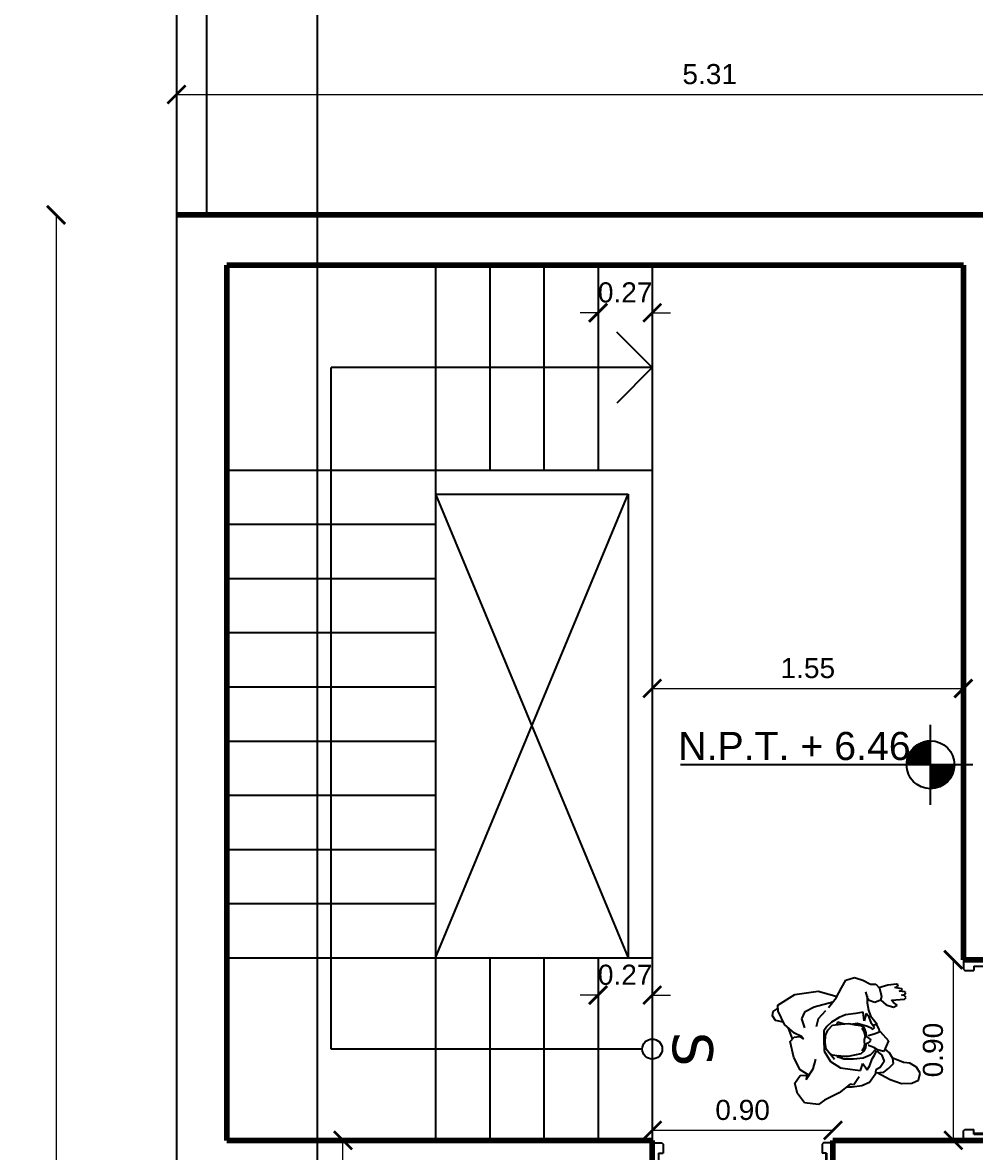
# Model space of a CAD drawing. Header units: inches. Extents: x -1.4 to 10.6, y -3.4 to 32.7.
# Drawn here: x -0.77 to 3.98, y 5.52 to 11.15 of the extents above; entities that cross this region are included whole.
import ezdxf

# ---------------------------------------------------------------- set-up
doc = ezdxf.new("R2010")
doc.units = ezdxf.units.IN
doc.header["$MEASUREMENT"] = 0
doc.linetypes.add('CONTINUA', pattern=[0])
for name, color, linetype in [('Cotas', 60, 'Continuous'), ('Flecha', 6, 'Continuous'), ('Gradas', 3, 'Continuous'), ('Linea de corte', 30, 'Continuous'), ('Niveles', 86, 'Continuous'), ('Pared lejana', 152, 'Continuous'), ('Personas', 241, 'Continuous'), ('Puertas', 1, 'Continuous'), ('Vacio', 156, 'Continuous')]:
    doc.layers.add(name, color=color, linetype=linetype)
doc.layers.add('Paredes', color=5, linetype='Continuous', lineweight=80)
doc.styles.get("Standard").update_dxf_attribs({"font": 'arial.ttf'})
doc.styles.add('style1', font='arial.ttf')
doc.dimstyles.new('Cotas', dxfattribs={"dimtxt": 0.1, "dimasz": 0.09, "dimexe": 0.2, "dimexo": 0.4, "dimgap": 0.05, "dimtad": 1, "dimzin": 0, "dimdsep": 46, "dimtxsty": 'Standard', "dimblk": 'ARCHTICK', "dimcen": 0.09, "dimse1": 1, "dimse2": 1, "dimclrd": 60, "dimclre": 256, "dimadec": 0, "dimazin": 0, "dimtfac": 1, "dimtix": 1, "dimtofl": 0, "dimtmove": 1, "dimatfit": 3, "dimfxl": 0, "dimtolj": 1, "dimtzin": 0, "dimlwd": 9, "dimarcsym": 0})

# ---------------------------------------------------------------- blocks, each defined once
blk = doc.blocks.new('puerta2')
at = {"layer": 'Puertas'}
for p, q in [((150.3377, 38.7222), (150.3377, 38.6142)), ((150.3377, 38.7222), (150.3848, 38.7222)), ((150.3377, 38.7222), (150.3377, 38.6142)), ((150.3377, 38.7222), (150.3848, 38.7222)), ((150.3848, 38.7222), (150.3917, 38.7154)), ((150.3848, 38.7222), (150.3917, 38.7154)), ((150.3917, 38.7154), (150.3917, 38.6704)), ((150.3917, 38.7154), (150.3917, 38.6704)), ((151.1906, 38.7222), (151.1837, 38.7154)), ((151.1906, 38.7222), (151.1837, 38.7154)), ((151.1837, 38.7154), (151.1837, 38.6704)), ((151.1837, 38.7154), (151.1837, 38.6704)), ((151.2377, 38.7222), (151.1906, 38.7222)), ((151.2377, 38.7222), (151.1906, 38.7222)), ((151.2377, 38.7222), (151.2377, 38.6142)), ((151.2377, 38.7222), (151.2377, 38.6142)), ((150.369, 38.6704), (150.369, 38.6142)), ((150.369, 38.6704), (150.3917, 38.6704)), ((150.369, 38.6704), (150.369, 38.6142)), ((150.369, 38.6704), (150.3917, 38.6704)), ((150.3712, 38.6682), (150.3712, 38.6142)), ((150.3733, 38.6682), (150.3712, 38.6682)), ((150.3712, 38.6682), (150.3712, 38.6142)), ((150.3733, 38.6682), (150.3712, 38.6682)), ((150.3733, 38.6682), (150.3733, 38.6142)), ((150.3733, 38.6682), (150.3733, 38.6142)), ((151.2064, 38.6704), (151.1837, 38.6704)), ((151.2064, 38.6704), (151.1837, 38.6704)), ((151.2064, 38.6704), (151.2064, 38.6142)), ((151.2064, 38.6704), (151.2064, 38.6142)), ((150.3377, 38.6142), (150.369, 38.6142)), ((150.3377, 38.6142), (150.369, 38.6142)), ((150.3712, 38.6142), (150.3733, 38.6142)), ((150.3712, 38.6142), (150.3733, 38.6142)), ((150.3755, 38.6121), (150.3755, 38.6099)), ((150.3755, 38.6121), (150.4295, 38.6121)), ((150.3755, 38.6121), (150.3755, 38.6099)), ((150.3755, 38.6121), (150.4295, 38.6121)), ((150.4295, 38.6099), (150.3755, 38.6099)), ((150.4295, 38.6099), (150.3755, 38.6099)), ((150.3755, 38.5409), (150.3755, 38.6078)), ((150.4295, 38.6078), (150.3755, 38.6078)), ((150.3755, 38.6078), (150.4295, 38.6078)), ((150.3755, 38.5409), (150.3755, 38.6078)), ((150.4295, 38.6078), (150.3755, 38.6078)), ((150.3755, 38.6078), (150.4295, 38.6078)), ((150.4295, 38.6099), (150.4295, 38.6121)), ((150.4295, 38.6099), (150.4295, 38.6121)), ((150.4295, 38.5066), (150.4295, 38.6078)), ((150.4295, 38.5066), (150.4295, 38.6078)), ((151.2377, 38.6142), (151.2064, 38.6142)), ((151.2377, 38.6142), (151.2064, 38.6142)), ((150.4083, 38.5409), (150.3755, 38.5409)), ((150.4083, 38.5409), (150.3755, 38.5409)), ((150.3824, 38.5387), (150.3755, 38.5387)), ((150.3824, 38.5387), (150.3755, 38.5387)), ((150.3824, 38.5319), (150.3824, 38.5387)), ((150.3824, 38.5319), (150.3824, 38.5387)), ((150.3845, 38.1829), (150.3845, 38.5387)), ((150.3845, 38.2082), (150.3845, 38.5387)), ((150.3845, 38.5387), (150.4061, 38.5387)), ((150.4061, 38.5387), (150.3845, 38.5387)), ((150.3845, 38.1829), (150.3845, 38.5387)), ((150.3845, 38.2082), (150.3845, 38.5387)), ((150.3845, 38.5387), (150.4061, 38.5387)), ((150.4061, 38.5387), (150.3845, 38.5387)), ((150.4061, 38.4998), (150.4061, 38.5387)), ((150.4061, 38.4998), (150.4061, 38.5387)), ((150.4083, 38.4998), (150.4083, 38.5409)), ((150.4083, 38.4998), (150.4083, 38.5409)), ((150.4061, 38.4998), (150.4053, 38.4989)), ((150.4061, 38.4998), (150.4053, 38.4989)), ((150.4061, 38.498), (150.4053, 38.4989)), ((150.4061, 38.498), (150.4053, 38.4989)), ((150.4061, 38.1829), (150.4061, 38.498)), ((150.4061, 38.2082), (150.4061, 38.498)), ((150.4061, 38.1829), (150.4061, 38.498)), ((150.4061, 38.2082), (150.4061, 38.498)), ((150.4226, 38.4998), (150.4083, 38.4998)), ((150.4226, 38.4998), (150.4083, 38.4998)), ((150.4131, 38.4998), (150.4131, 37.8913)), ((150.4131, 38.4998), (150.4131, 37.8913)), ((150.4195, 38.4998), (150.4195, 37.8913)), ((150.4195, 38.4998), (150.4195, 37.8913)), ((150.4226, 38.4998), (150.4295, 38.5066)), ((150.4226, 38.4998), (150.4295, 38.5066)), ((150.4259, 38.503), (150.4259, 37.8881)), ((150.4259, 38.503), (150.4259, 37.8881)), ((150.4277, 38.5048), (150.4277, 37.8863)), ((150.4277, 38.5048), (150.4277, 37.8863)), ((150.4295, 38.5066), (150.4295, 37.8845)), ((150.4295, 38.5066), (150.4295, 37.8845)), ((150.3845, 38.2082), (150.3845, 37.8523)), ((150.3845, 38.2082), (150.3845, 37.8523)), ((150.3845, 38.1829), (150.3845, 37.8523)), ((150.3845, 38.1829), (150.3845, 37.8523)), ((150.4061, 38.2082), (150.4061, 37.893)), ((150.4061, 38.2082), (150.4061, 37.893)), ((150.4061, 38.1829), (150.4061, 37.893)), ((150.4061, 38.1829), (150.4061, 37.893)), ((150.4061, 37.893), (150.4053, 37.8922)), ((150.4061, 37.893), (150.4053, 37.8922)), ((150.4061, 37.8913), (150.4053, 37.8922)), ((150.4061, 37.8913), (150.4053, 37.8922)), ((150.4061, 37.8913), (150.4061, 37.8523)), ((150.4061, 37.8913), (150.4061, 37.8523)), ((150.4083, 37.8913), (150.4083, 37.8502)), ((150.4226, 37.8913), (150.4083, 37.8913)), ((150.4083, 37.8913), (150.4083, 37.8502)), ((150.4226, 37.8913), (150.4083, 37.8913)), ((150.4226, 37.8913), (150.4295, 37.8845)), ((150.4226, 37.8913), (150.4295, 37.8845)), ((150.3593, 37.8372), (150.35, 37.8395)), ((150.3593, 37.8372), (150.35, 37.8395)), ((150.3593, 37.8372), (150.3593, 37.8027)), ((150.3593, 37.8372), (150.3593, 37.8027)), ((150.3711, 37.8462), (150.3755, 37.8462)), ((150.3711, 37.8462), (150.3755, 37.8462)), ((150.3824, 37.8523), (150.3755, 37.8523)), ((150.3824, 37.8523), (150.3755, 37.8523)), ((150.4083, 37.8502), (150.3755, 37.8502)), ((150.3755, 37.8502), (150.3755, 37.7833)), ((150.4083, 37.8502), (150.3755, 37.8502)), ((150.3755, 37.8502), (150.3755, 37.7833)), ((150.3824, 37.8592), (150.3824, 37.8523)), ((150.3824, 37.8592), (150.3824, 37.8523)), ((150.3845, 37.8523), (150.4061, 37.8523)), ((150.4061, 37.8523), (150.3845, 37.8523)), ((150.3845, 37.8523), (150.4061, 37.8523)), ((150.4061, 37.8523), (150.3845, 37.8523)), ((150.4295, 37.8845), (150.4295, 37.7833)), ((150.4295, 37.8845), (150.4295, 37.7833)), ((150.4339, 37.8462), (150.4295, 37.8462)), ((150.4339, 37.8462), (150.4295, 37.8462)), ((150.4457, 37.8372), (150.4569, 37.8395)), ((150.4457, 37.8372), (150.4569, 37.8395)), ((150.4457, 37.8372), (150.4457, 37.8027)), ((150.4457, 37.8372), (150.4457, 37.8027)), ((150.3412, 37.8236), (150.3382, 37.8236)), ((150.3382, 37.8236), (150.3382, 37.8162)), ((150.3412, 37.8236), (150.3382, 37.8236)), ((150.3382, 37.8236), (150.3382, 37.8162)), ((150.3382, 37.8162), (150.3412, 37.8162)), ((150.3382, 37.8162), (150.3412, 37.8162)), ((150.3412, 37.8313), (150.3412, 37.8085)), ((150.3412, 37.8313), (150.3412, 37.8085)), ((150.3412, 37.8162), (150.3412, 37.8236)), ((150.3412, 37.8162), (150.3412, 37.8236)), ((150.3593, 37.8027), (150.35, 37.8004)), ((150.3593, 37.8027), (150.35, 37.8004)), ((150.3593, 37.8301), (150.3654, 37.8301)), ((150.3593, 37.8301), (150.3654, 37.8301)), ((150.3593, 37.8098), (150.3654, 37.8098)), ((150.3593, 37.8098), (150.3654, 37.8098)), ((150.3654, 37.8301), (150.3654, 37.8098)), ((150.3654, 37.8301), (150.3654, 37.8098)), ((150.3711, 37.7936), (150.3755, 37.7936)), ((150.3711, 37.7936), (150.3755, 37.7936)), ((150.4295, 37.7833), (150.3755, 37.7833)), ((150.3755, 37.7833), (150.4295, 37.7833)), ((150.4295, 37.7833), (150.3755, 37.7833)), ((150.3755, 37.7833), (150.4295, 37.7833)), ((150.4339, 37.7936), (150.4295, 37.7936)), ((150.4339, 37.7936), (150.4295, 37.7936)), ((150.4457, 37.8301), (150.4396, 37.8301)), ((150.4396, 37.8301), (150.4396, 37.8098)), ((150.4457, 37.8301), (150.4396, 37.8301)), ((150.4396, 37.8301), (150.4396, 37.8098)), ((150.4457, 37.8098), (150.4396, 37.8098)), ((150.4457, 37.8098), (150.4396, 37.8098)), ((150.4457, 37.8027), (150.4569, 37.8004)), ((150.4457, 37.8027), (150.4569, 37.8004)), ((150.4657, 37.8313), (150.4657, 37.8085)), ((150.4657, 37.8313), (150.4657, 37.8085))]:
    blk.add_line(p, q, dxfattribs=at)
at = {"layer": 'Puertas', "extrusion": (0, 0, -1)}
for centre, major_axis, start_param, end_param in [((150.3733, 38.6121), (0.00153, 0.00153), -1.570796, 4.712389), ((150.3733, 38.6121), (0.00153, 0.00153), -1.570796, 4.712389), ((150.3769, 38.6111), (-0.5865, 0.5865), 2.35245, 3.863557), ((150.3824, 38.5387), (0.00485, 0.00485), 2.356194, 3.926991), ((150.3824, 38.5387), (0.00485, 0.00485), 2.356194, 3.926991), ((150.3493, 37.8313), (0.00575, 0.00575), 3.926991, 5.579394), ((150.3493, 37.8313), (0.00575, 0.00575), 3.926991, 5.579394), ((150.3455, 37.8463), (-0.0182, 0.0182), 2.357943, 3.03977), ((150.3455, 37.8463), (-0.0182, 0.0182), 2.357943, 3.03977), ((150.3824, 37.8523), (-0.00485, 0.00485), 5.497787, 7.068583), ((150.3824, 37.8523), (-0.00485, 0.00485), 5.497787, 7.068583), ((150.4595, 37.8463), (-0.0182, 0.0182), 4.814212, 5.496038), ((150.4595, 37.8463), (-0.0182, 0.0182), 4.814212, 5.496038), ((150.4575, 37.8313), (-0.00575, 0.00575), 0.703791, 2.356194), ((150.4575, 37.8313), (-0.00575, 0.00575), 0.703791, 2.356194), ((150.3493, 37.8085), (-0.00575, 0.00575), 3.845384, 5.497787), ((150.3493, 37.8085), (-0.00575, 0.00575), 3.845384, 5.497787), ((150.3455, 37.7936), (-0.0182, 0.0182), 1.672619, 2.354446), ((150.3455, 37.7936), (-0.0182, 0.0182), 1.672619, 2.354446), ((150.4595, 37.7936), (-0.0182, 0.0182), 5.499536, 6.181362), ((150.4595, 37.7936), (-0.0182, 0.0182), 5.499536, 6.181362), ((150.4575, 37.8085), (-0.00575, 0.00575), 2.356194, 4.008598), ((150.4575, 37.8085), (-0.00575, 0.00575), 2.356194, 4.008598)]:
    blk.add_ellipse(centre, major_axis=major_axis, ratio=1, start_param=start_param, end_param=end_param, dxfattribs=at)
blk = doc.blocks.new('_ArchTick')
at = {"color": 0, "linetype": 'ByBlock', "const_width": 0.15}
blk.add_lwpolyline([(-0.5, -0.5), (0.5, 0.5)], dxfattribs=at)
blk = doc.blocks.new('*D70')
at = {"layer": 'Cotas', "color": 60, "linetype": 'CONTINUA', "lineweight": 9, "transparency": 16777216}
blk.add_line((-0.6, 10.1944), (-0.6, 0), dxfattribs=at)
at = {"layer": 'Defpoints', "color": 0, "transparency": 16777216}
for p in [(-0.6, 10.1944), (-0.6, 0), (-0.6, 0)]:
    blk.add_point(p, dxfattribs=at)
at = {"layer": 'Cotas', "color": 60, "lineweight": 9, "transparency": 16777216, "xscale": 0.09, "yscale": 0.09, "zscale": 0.09}
for p, rotation in [((-0.6, 10.1944), 90), ((-0.6, 0), 270)]:
    blk.add_blockref('_ArchTick', p, dxfattribs=dict(at, rotation=rotation))
at = {"layer": 'Cotas', "color": 0, "transparency": 16777216, "insert": (-0.7011, 5.0972), "char_height": 0.1, "attachment_point": 5, "rotation": 90}
blk.add_mtext('\\A1;10.19', dxfattribs=at)
blk = doc.blocks.new('*D74')
at = {"layer": 'Cotas', "color": 60, "linetype": 'CONTINUA', "lineweight": 9, "transparency": 16777216}
blk.add_line((0, 10.7944), (5.3119, 10.7944), dxfattribs=at)
at = {"layer": 'Defpoints', "color": 0, "transparency": 16777216}
for p in [(0, 10.7944), (5.3119, 10.7944), (5.3119, 10.7944)]:
    blk.add_point(p, dxfattribs=at)
at = {"layer": 'Cotas', "color": 60, "lineweight": 9, "transparency": 16777216, "xscale": 0.09, "yscale": 0.09, "zscale": 0.09, "rotation": 180}
blk.add_blockref('_ArchTick', (0, 10.7944), dxfattribs=at)
at = {"layer": 'Cotas', "color": 60, "lineweight": 9, "transparency": 16777216, "xscale": 0.09, "yscale": 0.09, "zscale": 0.09}
blk.add_blockref('_ArchTick', (5.3119, 10.7944), dxfattribs=at)
at = {"layer": 'Cotas', "color": 0, "transparency": 16777216, "insert": (2.656, 10.8955), "char_height": 0.1, "attachment_point": 5}
blk.add_mtext('\\A1;5.31', dxfattribs=at)
blk = doc.blocks.new('*D88')
at = {"layer": 'Cotas', "color": 60, "linetype": 'CONTINUA', "lineweight": 9, "transparency": 16777216}
blk.add_line((0.8291, 5.0829), (0.8291, 5.5829), dxfattribs=at)
at = {"layer": 'Defpoints', "color": 0, "transparency": 16777216}
for p in [(0.8291, 5.5829), (0.8291, 5.5829), (0.8291, 5.0829)]:
    blk.add_point(p, dxfattribs=at)
at = {"layer": 'Cotas', "color": 60, "lineweight": 9, "transparency": 16777216, "xscale": 0.09, "yscale": 0.09, "zscale": 0.09}
for p, rotation in [((0.8291, 5.5829), 90), ((0.8291, 5.0829), 270)]:
    blk.add_blockref('_ArchTick', p, dxfattribs=dict(at, rotation=rotation))
at = {"layer": 'Cotas', "color": 0, "transparency": 16777216, "insert": (0.7281, 5.3329), "char_height": 0.1, "attachment_point": 5, "rotation": 90}
blk.add_mtext('\\A1;0.50', dxfattribs=at)
blk = doc.blocks.new('*D94')
at = {"layer": 'Cotas', "color": 60, "linetype": 'CONTINUA', "lineweight": 9, "transparency": 16777216}
blk.add_line((2.37, 5.6329), (3.27, 5.6329), dxfattribs=at)
at = {"layer": 'Defpoints', "color": 0, "transparency": 16777216}
for p in [(2.37, 5.6329), (3.27, 5.6329), (3.27, 5.6329)]:
    blk.add_point(p, dxfattribs=at)
at = {"layer": 'Cotas', "color": 60, "lineweight": 9, "transparency": 16777216, "xscale": 0.09, "yscale": 0.09, "zscale": 0.09, "rotation": 180}
blk.add_blockref('_ArchTick', (2.37, 5.6329), dxfattribs=at)
at = {"layer": 'Cotas', "color": 60, "lineweight": 9, "transparency": 16777216, "xscale": 0.09, "yscale": 0.09, "zscale": 0.09}
blk.add_blockref('_ArchTick', (3.27, 5.6329), dxfattribs=at)
at = {"layer": 'Cotas', "color": 0, "transparency": 16777216, "insert": (2.82, 5.7339), "char_height": 0.1, "attachment_point": 5}
blk.add_mtext('\\A1;0.90', dxfattribs=at)
blk = doc.blocks.new('*D101')
at = {"layer": 'Cotas', "color": 60, "linetype": 'CONTINUA', "lineweight": 9, "transparency": 16777216}
blk.add_line((2.37, 7.8348), (3.9196, 7.8348), dxfattribs=at)
at = {"layer": 'Defpoints', "color": 0, "transparency": 16777216}
for p in [(2.37, 7.8348), (3.9196, 7.8348), (3.9196, 7.8348)]:
    blk.add_point(p, dxfattribs=at)
at = {"layer": 'Cotas', "color": 60, "lineweight": 9, "transparency": 16777216, "xscale": 0.09, "yscale": 0.09, "zscale": 0.09, "rotation": 180}
blk.add_blockref('_ArchTick', (2.37, 7.8348), dxfattribs=at)
at = {"layer": 'Cotas', "color": 60, "lineweight": 9, "transparency": 16777216, "xscale": 0.09, "yscale": 0.09, "zscale": 0.09}
blk.add_blockref('_ArchTick', (3.9196, 7.8348), dxfattribs=at)
at = {"layer": 'Cotas', "color": 0, "transparency": 16777216, "insert": (3.1448, 7.9358), "char_height": 0.1, "attachment_point": 5}
blk.add_mtext('\\A1;1.55', dxfattribs=at)
blk = doc.blocks.new('*D102')
at = {"layer": 'Cotas', "color": 60, "linetype": 'CONTINUA', "lineweight": 9, "transparency": 16777216}
blk.add_line((3.8696, 6.4829), (3.8696, 5.5829), dxfattribs=at)
at = {"layer": 'Defpoints', "color": 0, "transparency": 16777216}
for p in [(3.8696, 6.4829), (3.8696, 5.5829), (3.8696, 5.5829)]:
    blk.add_point(p, dxfattribs=at)
at = {"layer": 'Cotas', "color": 60, "lineweight": 9, "transparency": 16777216, "xscale": 0.09, "yscale": 0.09, "zscale": 0.09}
for p, rotation in [((3.8696, 6.4829), 90), ((3.8696, 5.5829), 270)]:
    blk.add_blockref('_ArchTick', p, dxfattribs=dict(at, rotation=rotation))
at = {"layer": 'Cotas', "color": 0, "transparency": 16777216, "insert": (3.7686, 6.0329), "char_height": 0.1, "attachment_point": 5, "rotation": 90}
blk.add_mtext('\\A1;0.90', dxfattribs=at)
blk = doc.blocks.new('*D115')
at = {"layer": 'Cotas', "color": 60, "linetype": 'CONTINUA', "lineweight": 9, "transparency": 16777216}
for p, q in [((2.1, 9.7068), (2.01, 9.7068)), ((2.37, 9.7068), (2.46, 9.7068))]:
    blk.add_line(p, q, dxfattribs=at)
at = {"layer": 'Defpoints', "color": 0, "transparency": 16777216}
for p in [(2.1, 9.7068), (2.37, 9.7068), (2.37, 9.7068)]:
    blk.add_point(p, dxfattribs=at)
at = {"layer": 'Cotas', "color": 60, "lineweight": 9, "transparency": 16777216, "xscale": 0.09, "yscale": 0.09, "zscale": 0.09}
blk.add_blockref('_ArchTick', (2.1, 9.7068), dxfattribs=at)
at = {"layer": 'Cotas', "color": 60, "lineweight": 9, "transparency": 16777216, "xscale": 0.09, "yscale": 0.09, "zscale": 0.09, "rotation": 180}
blk.add_blockref('_ArchTick', (2.37, 9.7068), dxfattribs=at)
at = {"layer": 'Cotas', "color": 0, "transparency": 16777216, "insert": (2.235, 9.8078), "char_height": 0.1, "attachment_point": 5}
blk.add_mtext('\\A1;0.27', dxfattribs=at)
blk = doc.blocks.new('*D116')
at = {"layer": 'Cotas', "color": 60, "linetype": 'CONTINUA', "lineweight": 9, "transparency": 16777216}
for p, q in [((2.1, 6.3066), (2.01, 6.3066)), ((2.37, 6.3066), (2.46, 6.3066))]:
    blk.add_line(p, q, dxfattribs=at)
at = {"layer": 'Defpoints', "color": 0, "transparency": 16777216}
for p in [(2.1, 6.3066), (2.1, 6.3066), (2.37, 6.3066)]:
    blk.add_point(p, dxfattribs=at)
at = {"layer": 'Cotas', "color": 60, "lineweight": 9, "transparency": 16777216, "xscale": 0.09, "yscale": 0.09, "zscale": 0.09}
blk.add_blockref('_ArchTick', (2.1, 6.3066), dxfattribs=at)
at = {"layer": 'Cotas', "color": 60, "lineweight": 9, "transparency": 16777216, "xscale": 0.09, "yscale": 0.09, "zscale": 0.09, "rotation": 180}
blk.add_blockref('_ArchTick', (2.37, 6.3066), dxfattribs=at)
at = {"layer": 'Cotas', "color": 0, "transparency": 16777216, "insert": (2.235, 6.4076), "char_height": 0.1, "attachment_point": 5}
blk.add_mtext('\\A1;0.27', dxfattribs=at)
blk = doc.blocks.new('Nivel2')
at = {"layer": 'Niveles'}
for p, q in [((46.512, 32.297), (46.512, 32.6947)), ((46.512, 32.5991), (46.4522, 32.5991)), ((46.4533, 32.5997), (46.4533, 32.4959)), ((46.4583, 32.6024), (46.4583, 32.4959)), ((46.512, 32.6041), (46.4618, 32.6041)), ((46.4632, 32.6048), (46.4632, 32.4959)), ((46.4682, 32.6069), (46.4682, 32.4959)), ((46.4732, 32.6087), (46.4732, 32.4959)), ((46.512, 32.6091), (46.4743, 32.6091)), ((46.4782, 32.6103), (46.4782, 32.4959)), ((46.4831, 32.6116), (46.4831, 32.4959)), ((46.4881, 32.6128), (46.4881, 32.4959)), ((46.4931, 32.6137), (46.4931, 32.4959)), ((46.512, 32.614), (46.4955, 32.614)), ((46.498, 32.6144), (46.498, 32.4959)), ((46.503, 32.6148), (46.503, 32.4959)), ((46.508, 32.6151), (46.508, 32.4959)), ((46.512, 32.5444), (46.403, 32.5444)), ((46.4036, 32.5457), (46.4036, 32.4959)), ((46.512, 32.5494), (46.4054, 32.5494)), ((46.512, 32.5544), (46.408, 32.5544)), ((46.4086, 32.5553), (46.4086, 32.4959)), ((46.512, 32.5594), (46.411, 32.5594)), ((46.4135, 32.5632), (46.4135, 32.4959)), ((46.512, 32.5643), (46.4143, 32.5643)), ((46.512, 32.5693), (46.418, 32.5693)), ((46.4185, 32.57), (46.4185, 32.4959)), ((46.512, 32.5743), (46.4221, 32.5743)), ((46.4235, 32.5759), (46.4235, 32.4959)), ((46.512, 32.5792), (46.4267, 32.5792)), ((46.4284, 32.581), (46.4284, 32.4959)), ((46.512, 32.5842), (46.4318, 32.5842)), ((46.4334, 32.5856), (46.4334, 32.4959)), ((46.512, 32.5892), (46.4377, 32.5892)), ((46.4384, 32.5898), (46.4384, 32.4959)), ((46.4434, 32.5935), (46.4434, 32.4959)), ((46.512, 32.5942), (46.4444, 32.5942)), ((46.4483, 32.5968), (46.4483, 32.4959)), ((46.7232, 32.4959), (45.2662, 32.4959)), ((46.512, 32.4997), (46.3928, 32.4997)), ((46.512, 32.5047), (46.393, 32.5047)), ((46.512, 32.5096), (46.3935, 32.5096)), ((46.3936, 32.5109), (46.3936, 32.4959)), ((46.512, 32.5146), (46.3942, 32.5146)), ((46.512, 32.5196), (46.3951, 32.5196)), ((46.512, 32.5246), (46.3962, 32.5246)), ((46.512, 32.5295), (46.3975, 32.5295)), ((46.3986, 32.533), (46.3986, 32.4959)), ((46.512, 32.5345), (46.3991, 32.5345)), ((46.512, 32.5395), (46.4009, 32.5395)), ((46.6313, 32.4947), (46.512, 32.4947)), ((46.6312, 32.4898), (46.512, 32.4898)), ((46.513, 32.4959), (46.513, 32.3766)), ((46.5179, 32.4959), (46.5179, 32.3767)), ((46.5229, 32.4959), (46.5229, 32.3771)), ((46.5279, 32.4959), (46.5279, 32.3776)), ((46.5328, 32.4959), (46.5328, 32.3784)), ((46.5378, 32.4959), (46.5378, 32.3794)), ((46.5428, 32.4959), (46.5428, 32.3806)), ((46.5478, 32.4959), (46.5478, 32.382)), ((46.5527, 32.4959), (46.5527, 32.3837)), ((46.5577, 32.4959), (46.5577, 32.3857)), ((46.5627, 32.4959), (46.5627, 32.3878)), ((46.5676, 32.4959), (46.5676, 32.3903)), ((46.5726, 32.4959), (46.5726, 32.3931)), ((46.5776, 32.4959), (46.5776, 32.3962)), ((46.5826, 32.4959), (46.5826, 32.3996)), ((46.5875, 32.4959), (46.5875, 32.4035)), ((46.5925, 32.4959), (46.5925, 32.4078)), ((46.5975, 32.4959), (46.5975, 32.4126)), ((46.6024, 32.4959), (46.6024, 32.418)), ((46.6074, 32.4959), (46.6074, 32.4242)), ((46.6124, 32.4959), (46.6124, 32.4314)), ((46.6174, 32.4959), (46.6174, 32.4399)), ((46.6223, 32.4959), (46.6223, 32.4504)), ((46.6273, 32.4959), (46.6273, 32.4651)), ((46.6308, 32.4848), (46.512, 32.4848)), ((46.6302, 32.4798), (46.512, 32.4798)), ((46.6295, 32.4748), (46.512, 32.4748)), ((46.6285, 32.4699), (46.512, 32.4699)), ((46.6272, 32.4649), (46.512, 32.4649)), ((46.6258, 32.4599), (46.512, 32.4599)), ((46.6241, 32.455), (46.512, 32.455)), ((46.6222, 32.45), (46.512, 32.45)), ((46.6199, 32.445), (46.512, 32.445)), ((46.6175, 32.44), (46.512, 32.44)), ((46.6147, 32.4351), (46.512, 32.4351)), ((46.6116, 32.4301), (46.512, 32.4301)), ((46.6081, 32.4251), (46.512, 32.4251)), ((46.6042, 32.4202), (46.512, 32.4202)), ((46.5999, 32.4152), (46.512, 32.4152)), ((46.5951, 32.4102), (46.512, 32.4102)), ((46.5896, 32.4052), (46.512, 32.4052)), ((46.5834, 32.4003), (46.512, 32.4003)), ((46.5762, 32.3953), (46.512, 32.3953)), ((46.5677, 32.3903), (46.512, 32.3903)), ((46.557, 32.3854), (46.512, 32.3854)), ((46.542, 32.3804), (46.512, 32.3804))]:
    blk.add_line(p, q, dxfattribs=at)
blk.add_circle((46.512, 32.4959), 0.1193, dxfattribs=at)
blk = doc.blocks.new('persona2')
at = {"layer": 'Personas', "color": 30, "linetype": 'ByBlock'}
for p, q in [((45.0493, 30.947), (45.0801, 30.9681)), ((45.0801, 30.9681), (45.1494, 30.9605)), ((44.9223, 30.8662), (44.9762, 30.9105)), ((44.9762, 30.9105), (45.0493, 30.947)), ((45.1494, 30.9605), (45.184, 30.9143)), ((45.184, 30.9143), (45.1975, 30.8624)), ((44.7972, 30.8182), (44.8261, 30.8585)), ((44.8261, 30.8585), (44.8646, 30.8759)), ((44.8646, 30.8759), (44.9127, 30.8816)), ((44.878, 30.8297), (44.9031, 30.8701)), ((44.9031, 30.8701), (44.9223, 30.8662)), ((44.9127, 30.8816), (44.9411, 30.8816)), ((45.1975, 30.8624), (45.1706, 30.8239)), ((44.7549, 30.8066), (44.7299, 30.7874)), ((44.7959, 30.8105), (44.7549, 30.8066)), ((44.7934, 30.7951), (44.7972, 30.8182)), ((44.8703, 30.7989), (44.8588, 30.7643)), ((44.9108, 30.7932), (44.8703, 30.7989)), ((45.1417, 30.8432), (45.1071, 30.7912)), ((45.1273, 30.8215), (45.1706, 30.7951)), ((45.1378, 30.822), (45.1417, 30.8432)), ((45.1706, 30.8239), (45.1378, 30.822)), ((44.7299, 30.7874), (44.7068, 30.7643)), ((44.7068, 30.7643), (44.7087, 30.7393)), ((44.753, 30.7547), (44.7722, 30.7836)), ((44.7645, 30.722), (44.753, 30.7547)), ((44.7722, 30.7836), (44.7934, 30.7951)), ((44.8126, 30.7413), (44.8011, 30.722)), ((44.8242, 30.7739), (44.8126, 30.7413)), ((44.8376, 30.7951), (44.8242, 30.7739)), ((44.8588, 30.7643), (44.8376, 30.7951)), ((44.8569, 30.7374), (44.905, 30.7432)), ((44.905, 30.7432), (44.9531, 30.7432)), ((44.9704, 30.7855), (44.9108, 30.7932)), ((44.9531, 30.7432), (44.9825, 30.7319)), ((45.0205, 30.7547), (44.9704, 30.7855)), ((45.0512, 30.7028), (45.0205, 30.7547)), ((45.1071, 30.7912), (45.0936, 30.7432)), ((45.1706, 30.7951), (45.2033, 30.7336)), ((44.7087, 30.7393), (44.726, 30.7105)), ((44.726, 30.7105), (44.7487, 30.6903)), ((44.7914, 30.7009), (44.7645, 30.722)), ((44.8011, 30.722), (44.7914, 30.7009)), ((44.7931, 30.6907), (44.8222, 30.722)), ((44.8222, 30.722), (44.8569, 30.7374)), ((45.0532, 30.6451), (45.0512, 30.7028)), ((45.2033, 30.7336), (45.2206, 30.6547)), ((45.0532, 30.6009), (45.0532, 30.6451)), ((45.1744, 30.6297), (45.1552, 30.6432)), ((45.1552, 30.6432), (45.1648, 30.6297)), ((45.1648, 30.6297), (45.1994, 30.6124)), ((45.2014, 30.6336), (45.1744, 30.6297)), ((45.2206, 30.6547), (45.2014, 30.6336)), ((45.2087, 30.6416), (45.229, 30.5874)), ((44.7799, 30.5951), (44.7762, 30.6062)), ((44.7914, 30.5693), (44.7799, 30.5951)), ((44.7876, 30.5682), (44.8068, 30.574)), ((44.8126, 30.5951), (44.8011, 30.5855)), ((44.8011, 30.5855), (44.8165, 30.5644)), ((44.8145, 30.5874), (44.8126, 30.5951)), ((44.8357, 30.5778), (44.8145, 30.5874)), ((44.8877, 30.5624), (44.8357, 30.5778)), ((45.0147, 30.5586), (45.0378, 30.5797)), ((45.0378, 30.5797), (45.0532, 30.6009)), ((45.0897, 30.5797), (45.0801, 30.5394)), ((45.1475, 30.5855), (45.1629, 30.5413)), ((45.1994, 30.6124), (45.2495, 30.5701)), ((44.8203, 30.5259), (44.7876, 30.5682)), ((44.8165, 30.5644), (44.828, 30.5336)), ((44.8299, 30.499), (44.8203, 30.5259)), ((44.828, 30.5336), (44.8415, 30.5144)), ((44.8415, 30.5144), (44.853, 30.5509)), ((44.853, 30.5509), (44.8569, 30.5086)), ((44.918, 30.5675), (44.8877, 30.5624)), ((44.8934, 30.5144), (44.9454, 30.5221)), ((44.9454, 30.5221), (44.9762, 30.5355)), ((44.9762, 30.5355), (45.0147, 30.5586)), ((45.0801, 30.5394), (45.0435, 30.5)), ((45.1629, 30.5413), (45.1455, 30.5048)), ((45.2495, 30.5701), (45.2803, 30.5028)), ((44.7703, 30.449), (44.7991, 30.4605)), ((44.7991, 30.4605), (44.828, 30.4509)), ((44.8376, 30.4624), (44.8299, 30.499)), ((44.8376, 30.4275), (44.8376, 30.4624)), ((44.8569, 30.5086), (44.8934, 30.5144)), ((45.0301, 30.4855), (44.9916, 30.4375)), ((45.1013, 30.4817), (45.0089, 30.4567)), ((45.1455, 30.5048), (45.1013, 30.4817)), ((45.2822, 30.474), (45.1975, 30.4201)), ((45.2803, 30.5028), (45.2822, 30.474)), ((44.7664, 30.4298), (44.7703, 30.449)), ((44.7761, 30.3894), (44.7664, 30.4298)), ((44.828, 30.4509), (44.8338, 30.4413)), ((44.8338, 30.4413), (44.8434, 30.4067)), ((44.9916, 30.4375), (44.9646, 30.3875)), ((45.082, 30.4028), (44.9875, 30.4298)), ((45.1975, 30.4201), (45.082, 30.4028)), ((44.7934, 30.3682), (44.7761, 30.3894)), ((44.8203, 30.3682), (44.7934, 30.3682)), ((44.8588, 30.349), (44.8203, 30.3682)), ((44.9011, 30.3355), (44.8588, 30.349)), ((44.9435, 30.349), (44.9011, 30.3355)), ((44.9646, 30.3875), (44.9435, 30.349))]:
    blk.add_line(p, q, dxfattribs=at)
at = {"layer": 'Personas', "color": 18, "linetype": 'ByBlock'}
for p, q in [((44.6144, 30.8624), (44.5817, 30.847)), ((44.6664, 30.8643), (44.6144, 30.8624)), ((44.7222, 30.8432), (44.6664, 30.8643)), ((44.5817, 30.847), (44.574, 30.8124)), ((44.574, 30.8124), (44.5913, 30.7816)), ((44.787, 30.8097), (44.7222, 30.8432)), ((44.5913, 30.7816), (44.624, 30.7624)), ((44.624, 30.7624), (44.6567, 30.7586)), ((44.6567, 30.7586), (44.7099, 30.7373)), ((45.2547, 30.5587), (45.2937, 30.549)), ((45.2937, 30.549), (45.3091, 30.5259)), ((45.3091, 30.5259), (45.3053, 30.5048)), ((45.3053, 30.5048), (45.2812, 30.4887))]:
    blk.add_line(p, q, dxfattribs=at)
at = {"layer": 'Personas', "linetype": 'ByBlock'}
for p, q in [((45, 30.7437), (45.0411, 30.6931)), ((44.8432, 30.6724), (44.845, 30.684)), ((44.845, 30.684), (44.8536, 30.7023)), ((44.8536, 30.7023), (44.8694, 30.7156)), ((44.8694, 30.7156), (44.9004, 30.7229)), ((44.9004, 30.7229), (44.9321, 30.7284)), ((44.9321, 30.7284), (44.9546, 30.729)), ((44.9546, 30.729), (44.982, 30.7266)), ((44.9839, 30.7321), (44.9581, 30.7287)), ((44.965, 30.7296), (45.0094, 30.7217)), ((44.9875, 30.7278), (44.9839, 30.7321)), ((44.9857, 30.726), (44.9875, 30.7278)), ((45.0094, 30.7217), (45.0253, 30.7126)), ((45.0411, 30.6931), (45.046, 30.6597)), ((44.8201, 30.6481), (44.8237, 30.6548)), ((44.8225, 30.642), (44.8201, 30.6481)), ((44.8322, 30.6359), (44.8225, 30.642)), ((44.8237, 30.6548), (44.8335, 30.6621)), ((44.8426, 30.6292), (44.8322, 30.6359)), ((44.8335, 30.6621), (44.8432, 30.667)), ((44.8438, 30.611), (44.8426, 30.6292)), ((44.8432, 30.667), (44.8432, 30.6724)), ((45.046, 30.6597), (45.0442, 30.6238)), ((44.8499, 30.5915), (44.8438, 30.611)), ((44.856, 30.5818), (44.8499, 30.5915)), ((44.8688, 30.5751), (44.856, 30.5818)), ((44.8956, 30.5721), (44.8688, 30.5751)), ((44.9285, 30.5654), (44.8956, 30.5721)), ((45.0107, 30.5727), (44.9693, 30.5672)), ((45.0338, 30.5982), (45.0107, 30.5727)), ((45.0442, 30.6238), (45.0338, 30.5982)), ((44.9693, 30.5672), (44.9285, 30.5654)), ((44.9839, 30.5556), (44.9515, 30.5664)), ((44.9827, 30.569), (44.9869, 30.5611)), ((44.9869, 30.5611), (44.9839, 30.5556)), ((44.7068, 30.4836), (44.6875, 30.474)), ((44.6875, 30.474), (44.7068, 30.4605)), ((44.7433, 30.4721), (44.7068, 30.4836)), ((44.7068, 30.4605), (44.7164, 30.449)), ((44.77, 30.4478), (44.7433, 30.4721)), ((44.651, 30.4432), (44.6433, 30.4355)), ((44.6433, 30.4355), (44.6529, 30.4259)), ((44.651, 30.4201), (44.6452, 30.4105)), ((44.6452, 30.4105), (44.649, 30.4067)), ((44.649, 30.4067), (44.6779, 30.4028)), ((44.7164, 30.449), (44.651, 30.4432)), ((44.6664, 30.424), (44.651, 30.4201)), ((44.6529, 30.4259), (44.6664, 30.424)), ((44.6779, 30.4028), (44.6644, 30.4009)), ((44.6644, 30.4009), (44.6625, 30.3932)), ((44.6625, 30.3932), (44.6664, 30.3913)), ((44.6664, 30.3913), (44.6991, 30.3855)), ((44.6856, 30.3798), (44.6837, 30.3721)), ((44.6837, 30.3721), (44.6914, 30.3682)), ((44.6991, 30.3855), (44.6856, 30.3798)), ((44.6914, 30.3682), (44.7337, 30.374)), ((44.7337, 30.374), (44.7786, 30.3862))]:
    blk.add_line(p, q, dxfattribs=at)
at = {"layer": 'Personas', "color": 5, "linetype": 'ByBlock'}
for p, q in [((44.7318, 30.6509), (44.7549, 30.7047)), ((44.7549, 30.7047), (44.7857, 30.6951)), ((44.7857, 30.6951), (44.8049, 30.6836)), ((44.8049, 30.6836), (44.8299, 30.674)), ((44.7722, 30.6047), (44.7318, 30.6509)), ((44.8299, 30.674), (44.8319, 30.674)), ((44.803, 30.6163), (44.7722, 30.6047)), ((44.8319, 30.624), (44.803, 30.6163))]:
    blk.add_line(p, q, dxfattribs=at)
at = {"layer": 'Personas', "color": 250, "linetype": 'ByBlock'}
for p, q in [((44.8517, 30.684), (44.8487, 30.6682)), ((44.8615, 30.7017), (44.8517, 30.684)), ((44.8499, 30.6439), (44.8456, 30.6274)), ((44.8456, 30.6274), (44.8517, 30.6049)), ((44.8487, 30.6682), (44.8505, 30.6566)), ((44.8505, 30.6566), (44.8499, 30.6439)), ((44.8517, 30.6049), (44.8615, 30.5879))]:
    blk.add_line(p, q, dxfattribs=at)

msp = doc.modelspace()

# ---------------------------------------------------------------- linework, layer by layer
at = {"layer": 'Flecha'}
for p, q in [((2.37, 9.4336), (2.1932, 9.6104)), ((2.37, 9.4336), (0.77, 9.4336)), ((0.77, 6.0379), (0.77, 9.4336)), ((2.37, 9.4336), (2.1932, 9.2568)), ((2.32, 6.0379), (0.77, 6.0379))]:
    msp.add_line(p, q, dxfattribs=at)
msp.add_circle((2.37, 6.0379), 0.05, dxfattribs=at)
at = {"layer": 'Gradas'}
for p, q in [((1.29, 9.9444), (1.29, 5.5829)), ((1.56, 9.9444), (1.56, 8.9229)), ((1.83, 9.9444), (1.83, 8.9229)), ((2.1, 9.9444), (2.1, 8.9229)), ((2.37, 9.9444), (2.37, 8.9229)), ((0.25, 8.9229), (2.37, 8.9229)), ((2.37, 8.9229), (2.37, 5.5829)), ((1.29, 8.8029), (2.25, 8.8029)), ((2.25, 8.8029), (2.25, 6.4929)), ((0.25, 8.6529), (1.29, 8.6529)), ((0.25, 8.3829), (1.29, 8.3829)), ((0.25, 8.1129), (1.29, 8.1129)), ((0.25, 7.8429), (1.29, 7.8429)), ((0.25, 7.5729), (1.29, 7.5729)), ((0.25, 7.3029), (1.29, 7.3029)), ((0.25, 7.0329), (1.29, 7.0329)), ((0.25, 6.7629), (1.29, 6.7629)), ((0.25, 6.4929), (2.37, 6.4929)), ((1.56, 6.4929), (1.56, 5.5829)), ((1.83, 6.4929), (1.83, 5.5829)), ((2.1, 6.4929), (2.1, 5.5829))]:
    msp.add_line(p, q, dxfattribs=at)
at = {"layer": 'Linea de corte'}
msp.add_line((0.7, 32.25), (0.7, -2.2), dxfattribs=at)
at = {"layer": 'Pared lejana'}
for p, q in [((0, 30.05), (0, 0)), ((0.15, 29.9), (0.15, 10.1944))]:
    msp.add_line(p, q, dxfattribs=at)
at = {"layer": 'Paredes'}
for p, q in [((5.3119, 10.1944), (0, 10.1944)), ((0.25, 9.9444), (0.25, 5.5829)), ((3.9196, 9.9444), (0.25, 9.9444)), ((3.9196, 6.4829), (3.9196, 9.9444)), ((3.9196, 6.4829), (4.0396, 6.4829)), ((0.25, 5.5829), (2.37, 5.5829)), ((2.37, 5.5829), (2.37, 5.0829)), ((3.27, 5.5829), (3.27, 5.4629)), ((3.27, 5.5829), (4.8396, 5.5829))]:
    msp.add_line(p, q, dxfattribs=at)
at = {"layer": 'Vacio'}
for p, q in [((1.29, 8.8029), (2.25, 6.4929)), ((1.29, 6.4929), (2.25, 8.8029))]:
    msp.add_line(p, q, dxfattribs=at)

# ---------------------------------------------------------------- block references
msp.add_blockref('Nivel2', (-42.756, -25.0414))
at = {"rotation": 90}
msp.add_blockref('puerta2', (42.6419, -144.7548), dxfattribs=at)
at = {"xscale": -1}
msp.add_blockref('puerta2', (153.6077, -33.1514), dxfattribs=at)
at = {"layer": 'Personas', "rotation": 180}
msp.add_blockref('persona2', (48.2778, 36.7299), dxfattribs=at)

# ---------------------------------------------------------------- texts
at = {"layer": 'Flecha', "insert": (2.57, 6.0379), "char_height": 0.2, "width": 0.100333, "attachment_point": 5, "rotation": 270}
msp.add_mtext('{\\fVerdana|b0|i0|c0|p34;S}', dxfattribs=at)
at = {"layer": 'Niveles', "insert": (2.4994, 7.6182), "char_height": 0.14, "width": 1.847722, "attachment_point": 1, "style": 'style1'}
msp.add_mtext('N.P.T. + 6.46', dxfattribs=at)

# ---------------------------------------------------------------- dimensions: what is measured, and where the dimension line sits
at = {"layer": 'Cotas'}
for base, p1, p2, picture, middle in [((5.3119, 10.7944), (0, 10.7944), (5.3119, 10.7944), '*D74', (2.656, 10.8955)), ((2.37, 9.7068), (2.1, 9.7068), (2.37, 9.7068), '*D115', (2.235, 9.8078)), ((3.9196, 7.8348), (2.37, 7.8348), (3.9196, 7.8348), '*D101', (3.1448, 7.9358)), ((2.1, 6.3066), (2.37, 6.3066), (2.1, 6.3066), '*D116', (2.235, 6.4076)), ((3.27, 5.6329), (2.37, 5.6329), (3.27, 5.6329), '*D94', (2.82, 5.7339))]:
    dim = msp.add_linear_dim(base=base, p1=p1, p2=p2, dimstyle='Cotas', dxfattribs=at)
    dim.commit()
    dim.dimension.update_dxf_attribs({"geometry": picture, "text_midpoint": middle})
for base, p1, p2, picture, middle in [((-0.6, 0), (-0.6, 10.1944), (-0.6, 0), '*D70', (-0.7011, 5.0972)), ((3.8696, 5.5829), (3.8696, 6.4829), (3.8696, 5.5829), '*D102', (3.7686, 6.0329)), ((0.8291, 5.5829), (0.8291, 5.0829), (0.8291, 5.5829), '*D88', (0.7281, 5.3329))]:
    dim = msp.add_linear_dim(base=base, p1=p1, p2=p2, angle=270, dimstyle='Cotas', dxfattribs=at)
    dim.commit()
    dim.dimension.update_dxf_attribs({"geometry": picture, "text_midpoint": middle})

doc.saveas('drawing.dxf')
